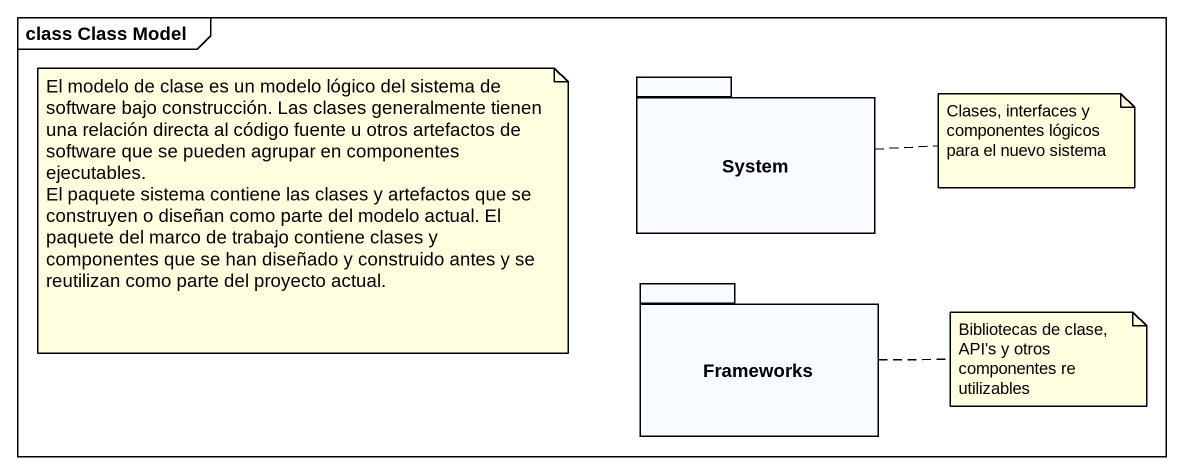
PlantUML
@startuml
mainframe class Class Model
package System {
}
package Frameworks {
}
note as N1
  El modelo de clase es un modelo lógico del sistema de software bajo construcción. Las clases generalmente tienen una relación directa al código fuente u otros artefactos de software que se pueden agrupar en componentes ejecutables.
  El paquete sistema contiene las clases y artefactos que se construyen o diseñan como parte del modelo actual. El paquete del marco de trabajo contiene clases y componentes que se han diseñado y construido antes y se reutilizan como parte del proyecto actual.
end note
note right of System : Clases, interfaces y componentes lógicos para el nuevo sistema
note right of Frameworks : Bibliotecas de clase, API's y otros componentes re utilizables
@enduml
